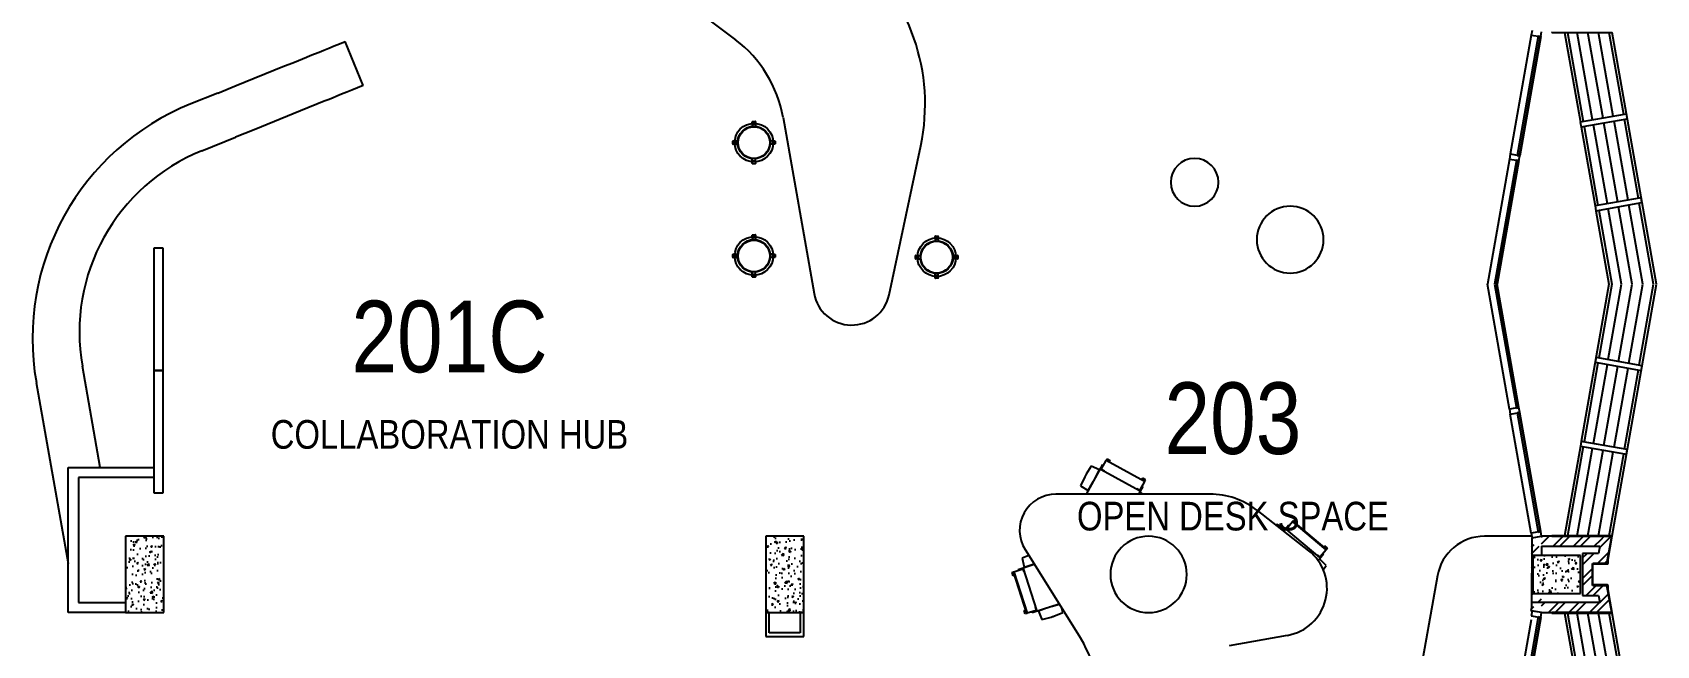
# Model space of a CAD drawing. Extents: x 6433 to 75181, y -2986 to 56414.
# Drawn here: x 31688 to 48688, y 25900 to 32319 of the extents above; entities that cross this region are included whole.
import ezdxf

# ---------------------------------------------------------------- set-up
doc = ezdxf.new("R2010")
doc.units = 0
doc.header["$MEASUREMENT"] = 0
for name, color, linetype in [('A-Column__Concrete', 7, 'CONTINUOUS'), ('A-Column__Steel', 4, 'CONTINUOUS'), ('A-Furniture', 252, 'CONTINUOUS'), ('A-Hatch__Brick', 2, 'CONTINUOUS'), ('A-Hatch__Concrete', 252, 'CONTINUOUS'), ('A-Joinery__Built-In', 2, 'CONTINUOUS'), ('A-Roof', 1, 'CONTINUOUS'), ('A-Text__Primary Room', 6, 'CONTINUOUS'), ('A-Wall__Brick', 6, 'CONTINUOUS'), ('A-Wall__Stud', 90, 'CONTINUOUS'), ('A-Window', 4, 'CONTINUOUS')]:
    doc.layers.add(name, color=color, linetype=linetype)
doc.styles.add('Arial Narrow', font='ARIALN.TTF', dxfattribs={"height": 750})
pattern_1 = [(50, (8381.06, 65736.02), (182.18467, -15.9391), [19.05, -209.55]), (355, (8381.06, 65736.02), (-35.2434, 191.05685), [15.24, -167.6406]), (100.45144, (8396.24, 65734.7), (146.94125, 175.11775), [16.19, -178.09024]), (46.1842, (8381.06, 65786.82), (271.079, -42.0423), [28.575, -314.325]), (96.63556, (8403.65, 65783.32), (237.4041, 247.4261), [24.285, -267.1356]), (351.18415, (8381.06, 65786.82), (237.4041, 247.4261), [22.86, -251.4597]), (21, (8406.46, 65774.12), (151.6144, -102.2652), [19.05, -209.55]), (326, (8406.46, 65774.12), (61.802, 184.18797), [15.24, -167.64]), (71.45144, (8419.1, 65765.6), (213.4164, 81.92277), [16.19, -178.08994]), (37.5, (8381.06, 65736.02), (3.0886, 84.55504), [0, -165.608, 0, -170.18, 0, -168.275]), (7.5, (8381.06, 65736.02), (66.81966, 100.18057), [0, -97.028, 0, -161.798, 0, -64.135]), (327.5, (8324.416, 65736.02), (135.590595, -5.72874), [0, -63.5, 0, -198.12, 0, -262.89]), (317.5, (8299.02, 65736.02), (148.12918, 25.4265), [0, -82.55, 0, -131.572, 0, -186.69])]
pattern_2 = [(45, (8381.06, 65736.02), (-107.76307, 107.76307), []), (45, (8452.9, 65736.02), (-107.76307, 107.76307), [])]

msp = doc.modelspace()

# ---------------------------------------------------------------- hatches: boundary and pattern name
at = {"layer": 'A-Hatch__Brick'}
h = msp.add_hatch(dxfattribs=at)
h.set_pattern_fill('ANSI32', color=256, scale=16, style=0)
h.set_pattern_definition(pattern_2)
h.paths.add_polyline_path([(47485, 26939), (47411, 26939), (47380, 27119), (47380, 26169), (47411, 26349), (47485, 26349), (47485, 26444), (47393, 26444), (47393, 26844), (47485, 26844)])
h = msp.add_hatch(dxfattribs=at)
h.set_pattern_fill('ANSI32', color=256, scale=16, style=0)
h.set_pattern_definition(pattern_2)
h.paths.add_polyline_path([(48113, 27044), (47485, 27044), (47485, 26939), (48094, 26939)])
h = msp.add_hatch(dxfattribs=at)
h.set_pattern_fill('ANSI32', color=256, scale=16, style=0)
h.set_pattern_definition(pattern_2)
h.paths.add_polyline_path([(48220, 27044), (48113, 27044), (48063, 26759), (48169, 26759), (48193, 26893)])
h = msp.add_hatch(dxfattribs=at)
h.set_pattern_fill('ANSI32', color=256, scale=16, style=0)
h.set_pattern_definition(pattern_2)
h.paths.add_polyline_path([(48018, 26759), (48018, 26864), (47913, 26864), (47913, 26529), (48018, 26529), (48018, 26642)])
h = msp.add_hatch(dxfattribs=at)
h.set_pattern_fill('ANSI32', color=256, scale=16, style=0)
h.set_pattern_definition(pattern_2)
h.paths.add_polyline_path([(48081, 26864), (48018, 26864), (48018, 26759), (48063, 26759)])
h = msp.add_hatch(dxfattribs=at)
h.set_pattern_fill('ANSI32', color=256, scale=16, style=0)
h.set_pattern_definition(pattern_2)
h.paths.add_polyline_path([(48081, 26424), (48063, 26529), (47913, 26529), (47913, 26424)])
h = msp.add_hatch(dxfattribs=at)
h.set_pattern_fill('ANSI32', color=256, scale=16, style=0)
h.set_pattern_definition(pattern_2)
h.paths.add_polyline_path([(48220, 26244), (48169, 26529), (48063, 26529), (48113, 26244)])
h = msp.add_hatch(dxfattribs=at)
h.set_pattern_fill('ANSI32', color=256, scale=16, style=0)
h.set_pattern_definition(pattern_2)
h.paths.add_polyline_path([(47380, 26296), (47374, 26263), (47380, 26262)])
h = msp.add_hatch(dxfattribs=at)
h.set_pattern_fill('ANSI32', color=256, scale=16, style=0)
h.set_pattern_definition(pattern_2)
h.paths.add_polyline_path([(48113, 26244), (48094, 26349), (47485, 26349), (47485, 26244), (48068, 26244)])
at = {"layer": 'A-Hatch__Concrete'}
h = msp.add_hatch(dxfattribs=at)
h.set_pattern_fill('AR-CONC', color=256, style=0)
h.set_pattern_definition(pattern_1)
h.paths.add_polyline_path([(33063, 27044), (32663, 27044), (32663, 26244), (33063, 26244), (33063, 26642)])
h = msp.add_hatch(dxfattribs=at)
h.set_pattern_fill('AR-CONC', color=256, style=0)
h.set_pattern_definition(pattern_1)
h.paths.add_polyline_path([(39763, 26642), (39763, 27044), (39363, 27044), (39363, 26244), (39763, 26244)])
h = msp.add_hatch(dxfattribs=at)
h.set_pattern_fill('AR-CONC', color=256, style=0)
h.set_pattern_definition(pattern_1)
h.paths.add_polyline_path([(47893, 26844), (47393, 26844), (47393, 26444), (47893, 26444)])

# ---------------------------------------------------------------- linework, layer by layer
at = {"layer": 'A-Column__Concrete'}
for p, q in [((33063, 27044), (32663, 27044)), ((32663, 27044), (32663, 26244)), ((33063, 26244), (33063, 27044)), ((39763, 27044), (39363, 27044)), ((39363, 27044), (39363, 26244)), ((39763, 26244), (39763, 27044)), ((47393, 26844), (47393, 26444)), ((47893, 26844), (47393, 26844)), ((47893, 26444), (47893, 26844)), ((47393, 26444), (47893, 26444)), ((32663, 26244), (33063, 26244)), ((39363, 26244), (39763, 26244))]:
    msp.add_line(p, q, dxfattribs=at)
at = {"layer": 'A-Column__Steel'}
for p, q in [((47591, 32324), (47591, 32319)), ((47591, 32319), (48225, 32319)), ((48225, 27049), (47591, 27049)), ((47591, 27049), (47591, 27044)), ((47591, 27044), (48220, 27044)), ((48220, 27044), (48178, 26805)), ((48183, 26805), (48225, 27049)), ((48018, 26749), (48018, 26539)), ((48023, 26539), (48023, 26749)), ((48173, 26759), (48028, 26759)), ((48028, 26754), (48173, 26754)), ((48178, 26805), (48178, 26764)), ((48183, 26764), (48183, 26805)), ((48173, 26534), (48028, 26534)), ((48028, 26529), (48173, 26529)), ((48178, 26524), (48178, 26483)), ((48183, 26483), (48183, 26524)), ((48178, 26483), (48220, 26244)), ((48225, 26239), (48183, 26483)), ((48220, 26244), (47591, 26244)), ((47591, 26244), (47591, 26239)), ((47591, 26239), (48225, 26239))]:
    msp.add_line(p, q, dxfattribs=at)
for centre, radius, start, end in [((48028, 26749), 10, 90, 180), ((48028, 26749), 5, 90, 180), ((48173, 26764), 10, 270, 0), ((48173, 26764), 5, 270, 0), ((48028, 26539), 10, 180, 270), ((48028, 26539), 5, 180, 270), ((48173, 26524), 10, 0, 90), ((48173, 26524), 5, 0, 90)]:
    msp.add_arc(centre, radius, start, end, dxfattribs=at)
at = {"layer": 'A-Furniture'}
for p, q in [((39223, 31367), (39223, 31383)), ((39223, 31356), (39223, 31336)), ((39226, 31387), (39254, 31387)), ((39226, 31386), (39254, 31386)), ((39226, 31359), (39254, 31359)), ((39257, 31383), (39257, 31367)), ((39257, 31356), (39257, 31336)), ((39019, 31152), (39019, 31180)), ((39020, 31152), (39020, 31180)), ((39023, 31183), (39039, 31183)), ((39039, 31149), (39023, 31149)), ((39047, 31152), (39047, 31180)), ((39050, 31183), (39070, 31183)), ((39050, 31149), (39070, 31149)), ((39430, 31183), (39410, 31183)), ((39430, 31149), (39410, 31149)), ((39434, 31180), (39434, 31152)), ((39442, 31183), (39458, 31183)), ((39458, 31149), (39442, 31149)), ((39461, 31180), (39461, 31152)), ((39461, 31180), (39461, 31152)), ((39223, 30976), (39223, 30996)), ((39223, 30948), (39223, 30965)), ((39254, 30973), (39226, 30973)), ((39254, 30945), (39226, 30945)), ((39254, 30945), (39226, 30945)), ((39257, 30976), (39257, 30996)), ((39257, 30965), (39257, 30948)), ((39223, 30181), (39223, 30197)), ((39223, 30169), (39223, 30149)), ((39226, 30200), (39254, 30200)), ((39226, 30200), (39254, 30200)), ((39226, 30172), (39254, 30172)), ((39257, 30197), (39257, 30181)), ((39257, 30169), (39257, 30149)), ((41136, 30167), (41136, 30183)), ((41136, 30156), (41136, 30136)), ((41139, 30187), (41167, 30187)), ((41139, 30186), (41167, 30186)), ((41139, 30159), (41167, 30159)), ((41170, 30183), (41170, 30167)), ((41170, 30156), (41170, 30136)), ((39019, 29965), (39019, 29993)), ((39020, 29965), (39020, 29993)), ((39023, 29996), (39039, 29996)), ((39039, 29962), (39023, 29962)), ((39047, 29965), (39047, 29993)), ((39050, 29996), (39070, 29996)), ((39050, 29962), (39070, 29962)), ((39430, 29996), (39410, 29996)), ((39430, 29962), (39410, 29962)), ((39434, 29993), (39434, 29965)), ((39442, 29996), (39458, 29996)), ((39458, 29962), (39442, 29962)), ((39461, 29993), (39461, 29965)), ((39461, 29993), (39461, 29965)), ((40932, 29952), (40932, 29980)), ((40932, 29952), (40932, 29980)), ((40935, 29983), (40951, 29983)), ((40951, 29949), (40935, 29949)), ((40960, 29952), (40960, 29980)), ((40963, 29983), (40983, 29983)), ((40963, 29949), (40983, 29949)), ((41343, 29983), (41323, 29983)), ((41343, 29949), (41323, 29949)), ((41346, 29980), (41346, 29952)), ((41354, 29983), (41370, 29983)), ((41370, 29949), (41354, 29949)), ((41373, 29980), (41373, 29952)), ((41374, 29980), (41374, 29952)), ((39223, 29789), (39223, 29809)), ((39223, 29762), (39223, 29778)), ((39254, 29786), (39226, 29786)), ((39254, 29759), (39226, 29759)), ((39254, 29758), (39226, 29758)), ((39257, 29789), (39257, 29809)), ((39257, 29778), (39257, 29762)), ((41136, 29776), (41136, 29796)), ((41136, 29749), (41136, 29765)), ((41167, 29773), (41139, 29773)), ((41170, 29776), (41170, 29796)), ((41170, 29765), (41170, 29749)), ((41167, 29746), (41139, 29746)), ((41167, 29745), (41139, 29745)), ((42771, 27777), (42718, 27693)), ((42722, 27485), (42891, 27795)), ((42857, 27739), (42771, 27777)), ((42816, 27659), (42857, 27739)), ((42874, 27742), (43276, 27522)), ((42877, 27747), (42908, 27729)), ((42878, 27749), (42926, 27836)), ((42891, 27795), (42900, 27790)), ((42926, 27836), (42928, 27840)), ((43327, 27617), (42926, 27836)), ((42928, 27840), (42936, 27856)), ((42928, 27840), (43330, 27621)), ((42928, 27840), (42960, 27823)), ((42936, 27856), (42968, 27838)), ((42968, 27838), (42960, 27823)), ((42703, 27665), (42660, 27573)), ((42660, 27573), (42737, 27524)), ((42737, 27524), (42784, 27602)), ((42840, 27704), (42839, 27705)), ((43247, 27545), (43279, 27527)), ((43310, 27566), (43266, 27485)), ((43327, 27617), (43280, 27530)), ((43298, 27638), (43306, 27653)), ((43330, 27621), (43298, 27638)), ((43302, 27571), (43310, 27566)), ((43338, 27636), (43306, 27653)), ((43330, 27621), (43327, 27617)), ((43338, 27636), (43330, 27621)), ((44013, 27485), (42401, 27485)), ((43283, 27507), (43270, 27485)), ((43315, 27485), (43283, 27507)), ((45047, 26893), (44506, 27316)), ((44879, 27197), (44882, 27201)), ((44882, 27201), (44893, 27214)), ((44882, 27201), (45233, 26906)), ((44882, 27201), (44910, 27177)), ((44893, 27214), (44921, 27191)), ((44716, 27169), (44706, 27159)), ((44793, 27115), (44716, 27169)), ((44781, 27100), (44793, 27115)), ((44783, 27099), (44838, 27164)), ((44810, 27115), (45161, 26820)), ((44814, 27119), (44841, 27096)), ((44816, 27121), (44879, 27197)), ((44838, 27164), (44846, 27157)), ((45230, 26903), (44879, 27197)), ((44921, 27191), (44910, 27177)), ((47380, 27044), (46887, 27044)), ((42079, 26904), (42661, 25973)), ((45230, 26903), (45166, 26827)), ((45196, 26862), (45203, 26857)), ((45206, 26930), (45217, 26943)), ((45233, 26906), (45206, 26930)), ((45244, 26920), (45217, 26943)), ((45233, 26906), (45230, 26903)), ((45244, 26920), (45233, 26906)), ((41960, 26673), (42054, 26703)), ((42007, 26697), (42174, 26751)), ((42010, 26689), (42007, 26697)), ((42118, 26841), (42047, 26814)), ((42047, 26814), (42068, 26722)), ((42068, 26670), (42057, 26704)), ((42203, 26270), (42062, 26706)), ((42068, 26722), (42154, 26747)), ((42106, 26733), (42106, 26732)), ((42106, 26732), (42107, 26730)), ((42146, 26743), (42145, 26744)), ((45137, 26848), (45165, 26824)), ((45203, 26857), (45146, 26788)), ((45164, 26804), (45148, 26785)), ((45231, 26737), (45164, 26804)), ((45198, 26693), (45231, 26737)), ((41939, 26666), (41956, 26671)), ((41939, 26666), (41950, 26631)), ((41967, 26637), (41950, 26631)), ((41956, 26671), (41960, 26673)), ((41956, 26671), (41967, 26637)), ((42096, 26235), (41956, 26671)), ((41960, 26673), (42101, 26237)), ((46395, 26632), (46139, 25202)), ((42069, 26265), (42085, 26270)), ((42080, 26230), (42069, 26265)), ((42096, 26235), (42080, 26230)), ((42096, 26235), (42085, 26270)), ((42101, 26237), (42096, 26235)), ((42195, 26267), (42101, 26237)), ((42154, 26243), (42151, 26253)), ((42435, 26334), (42154, 26243)), ((42198, 26268), (42187, 26303)), ((42302, 26290), (42218, 26261)), ((42218, 26261), (42254, 26174)), ((42254, 26274), (42255, 26273)), ((42254, 26174), (42350, 26198)), ((42438, 26329), (42365, 26310)), ((42381, 26208), (42475, 26245)), ((42475, 26245), (42464, 26287)), ((44218, 25900), (44825, 26007))]:
    msp.add_line(p, q, dxfattribs=at)
for centre, radius in [((39240, 31166), 202), ((39240, 31166), 171), ((39240, 31166), 166), ((39240, 29979), 202), ((39240, 29979), 171), ((39240, 29979), 166), ((41153, 29966), 202), ((41153, 29966), 171), ((41153, 29966), 166)]:
    msp.add_circle(centre, radius, dxfattribs=at)
for centre, radius, start, end in [((39226, 31384), 3.01, 90.1578, 180.1569), ((39226, 31383), 3.01, 90.1578, 180.1569), ((39226, 31356), 3.01, 90.1578, 180.1569), ((39254, 31384), 3.01, 359.8431, 89.8422), ((39254, 31383), 3.01, 359.8431, 89.8422), ((39254, 31356), 3.01, 359.8431, 89.8422), ((39022, 31180), 3.01, 89.8431, 179.8422), ((39022, 31152), 3.01, 180.1578, 270.1569), ((39023, 31180), 3.01, 89.8431, 179.8422), ((39023, 31152), 3.01, 180.1578, 270.1569), ((39050, 31180), 3.01, 89.8431, 179.8422), ((39050, 31152), 3.01, 180.1578, 270.1569), ((39430, 31180), 3.01, 0.1578, 90.1569), ((39430, 31152), 3.01, 269.8431, 359.8422), ((39458, 31180), 3.01, 0.1578, 90.1569), ((39458, 31180), 3.01, 0.1578, 90.1569), ((39458, 31152), 3.01, 269.8431, 359.8422), ((39458, 31152), 3.01, 269.8431, 359.8422), ((39226, 30976), 3.01, 179.8431, 269.8422), ((39226, 30948), 3.01, 179.8431, 269.8422), ((39226, 30948), 3.01, 179.8431, 269.8422), ((39254, 30976), 3.01, 270.1578, 0.1569), ((39254, 30948), 3.01, 270.1578, 0.1569), ((39254, 30948), 3.01, 270.1578, 0.1569), ((43853, 30750), 250, 90, 270), ((43853, 30750), 250, 90, 270), ((43853, 30750), 250, 90, 270), ((43853, 30750), 250, 90, 270), ((43853, 30750), 250, 90, 270), ((43853, 30750), 250, 90, 270), ((43853, 30750), 250, 270, 90), ((43853, 30750), 250, 270, 90), ((43853, 30750), 250, 270, 90), ((43853, 30750), 250, 270, 90), ((43853, 30750), 250, 270, 90), ((43853, 30750), 250, 270, 90), ((44853, 30150), 350, 90, 270), ((44853, 30150), 350, 90, 270), ((44853, 30150), 350, 90, 270), ((44853, 30150), 350, 90, 270), ((44853, 30150), 350, 90, 270), ((44853, 30150), 350, 90, 270), ((44853, 30150), 350, 270, 90), ((44853, 30150), 350, 270, 90), ((44853, 30150), 350, 270, 90), ((44853, 30150), 350, 270, 90), ((44853, 30150), 350, 270, 90), ((44853, 30150), 350, 270, 90), ((39226, 30197), 3.01, 90.1578, 180.1569), ((39226, 30197), 3.01, 90.1578, 180.1569), ((39226, 30169), 3.01, 90.1578, 180.1569), ((39254, 30197), 3.01, 359.8431, 89.8422), ((39254, 30197), 3.01, 359.8431, 89.8422), ((39254, 30169), 3.01, 359.8431, 89.8422), ((41139, 30184), 3.01, 90.1578, 180.1569), ((41139, 30183), 3.01, 90.1578, 180.1569), ((41139, 30156), 3.01, 90.1578, 180.1569), ((41167, 30184), 3.01, 359.8431, 89.8422), ((41167, 30183), 3.01, 359.8431, 89.8422), ((41167, 30156), 3.01, 359.8431, 89.8422), ((39022, 29993), 3.01, 89.8431, 179.8422), ((39022, 29965), 3.01, 180.1578, 270.1569), ((39023, 29993), 3.01, 89.8431, 179.8422), ((39023, 29965), 3.01, 180.1578, 270.1569), ((39050, 29993), 3.01, 89.8431, 179.8422), ((39050, 29965), 3.01, 180.1578, 270.1569), ((39430, 29993), 3.01, 0.1578, 90.1569), ((39430, 29965), 3.01, 269.8431, 359.8422), ((39458, 29993), 3.01, 0.1578, 90.1569), ((39458, 29993), 3.01, 0.1578, 90.1569), ((39458, 29965), 3.01, 269.8431, 359.8422), ((39458, 29965), 3.01, 269.8431, 359.8422), ((40935, 29980), 3.01, 89.8431, 179.8422), ((40935, 29980), 3.01, 89.8431, 179.8422), ((40935, 29952), 3.01, 180.1578, 270.1569), ((40935, 29952), 3.01, 180.1578, 270.1569), ((40963, 29980), 3.01, 89.8431, 179.8422), ((40963, 29952), 3.01, 180.1578, 270.1569), ((41343, 29980), 3.01, 0.1578, 90.1569), ((41343, 29952), 3.01, 269.8431, 359.8422), ((41370, 29980), 3.01, 0.1578, 90.1569), ((41370, 29952), 3.01, 269.8431, 359.8422), ((41371, 29980), 3.01, 0.1578, 90.1569), ((41371, 29952), 3.01, 269.8431, 359.8422), ((39226, 29789), 3.01, 179.8431, 269.8422), ((39226, 29762), 3.01, 179.8431, 269.8422), ((39226, 29761), 3.01, 179.8431, 269.8422), ((39254, 29789), 3.01, 270.1578, 0.1569), ((39254, 29762), 3.01, 270.1578, 0.1569), ((39254, 29761), 3.01, 270.1578, 0.1569), ((41139, 29776), 3.01, 179.8431, 269.8422), ((41167, 29776), 3.01, 270.1578, 0.1569), ((41139, 29749), 3.01, 179.8431, 269.8422), ((41139, 29748), 3.01, 179.8431, 269.8422), ((41167, 29749), 3.01, 270.1578, 0.1569), ((41167, 29748), 3.01, 270.1578, 0.1569), ((42933, 27558), 254, 147.789, 155.001), ((41958, 28103), 966, 328.7274, 332.6523), ((42401, 27105), 380, 90, 212), ((44013, 26685), 800, 52, 90), ((43371, 26644), 400, 90, 270), ((43371, 26644), 400, 270, 90), ((46887, 26544), 500, 90, 169.8492), ((44739, 26499), 500, 279.985, 52), ((41878, 27673), 966, 286.6427, 287.8183), ((42620, 25378), 966, 105.2789, 109.2037), ((42287, 26444), 254, 284.3404, 291.5524), ((41728, 25390), 1100, 292, 32)]:
    msp.add_arc(centre, radius, start, end, dxfattribs=at)
for points, knots in [([(42874, 27742), (42874, 27742), (42874, 27742), (42876, 27745), (42878, 27749)], [2.8535406, 2.8535406, 2.8535406, 2.8535406, 2.9205877, 3.1415927, 3.1415927, 3.1415927, 3.1415927]), ([(43280, 27530), (43278, 27526), (43276, 27523), (43276, 27522), (43276, 27522)], [-3.1415927, -3.1415927, -3.1415927, -3.1415927, -2.9205877, -2.8535406, -2.8535406, -2.8535406, -2.8535406]), ([(44810, 27115), (44810, 27115), (44811, 27115), (44813, 27118), (44816, 27121)], [2.8535406, 2.8535406, 2.8535406, 2.8535406, 2.9205877, 3.1415927, 3.1415927, 3.1415927, 3.1415927]), ([(42054, 26703), (42059, 26704), (42062, 26705), (42062, 26706), (42062, 26706)], [-3.1415927, -3.1415927, -3.1415927, -3.1415927, -2.9205877, -2.8535406, -2.8535406, -2.8535406, -2.8535406]), ([(45166, 26827), (45164, 26823), (45161, 26821), (45161, 26820), (45161, 26820)], [-3.1415927, -3.1415927, -3.1415927, -3.1415927, -2.9205877, -2.8535406, -2.8535406, -2.8535406, -2.8535406]), ([(42203, 26270), (42203, 26270), (42203, 26270), (42199, 26269), (42195, 26267)], [2.8535406, 2.8535406, 2.8535406, 2.8535406, 2.9205877, 3.1415927, 3.1415927, 3.1415927, 3.1415927])]:
    msp.add_open_spline(points, degree=3, knots=knots, dxfattribs=at)
at = {"layer": 'A-Joinery__Built-In'}
for p, q in [((38055, 32989), (39047, 32242)), ((35149, 31763), (34962, 32225)), ((33820, 31763), (34308, 31961)), ((34308, 31961), (34429, 32009)), ((34429, 32009), (34555, 32060)), ((33627, 31685), (33345, 31572)), ((33627, 31685), (33820, 31763)), ((34495, 31498), (34007, 31301)), ((34741, 31598), (34495, 31498)), ((34007, 31301), (33814, 31223)), ((39545, 31429), (39869, 29586)), ((33461, 31081), (33814, 31223)), ((40654, 29572), (40986, 31133)), ((32397, 27764), (32210, 28824)), ((31728, 28654), (32063, 26757))]:
    msp.add_line(p, q, dxfattribs=at)
for centre, radius, start, end in [((38932, 31569), 2100, 348, 112.7699), ((38264, 31204), 1300, 9.985, 53), ((34338, 29115), 2650, 112, 190), ((34229, 29180), 2050, 112, 190), ((40263, 29655), 400, 189.985, 348)]:
    msp.add_arc(centre, radius, start, end, dxfattribs=at)
for points in [[(34555, 32060), (34661, 32103), (34801, 32160), (34962, 32225)], [(35149, 31763), (34987, 31697), (34848, 31641), (34741, 31598)]]:
    msp.add_open_spline(points, degree=3, dxfattribs=at)
at = {"layer": 'A-Roof'}
for p, q in [((47726, 32319), (47891, 31380)), ((47756, 32319), (47921, 31385)), ((48019, 31403), (47858, 32319)), ((48128, 31422), (47970, 32319)), ((48236, 31441), (48081, 32319)), ((48345, 31460), (48194, 32319)), ((48688, 29684), (48224, 32319)), ((48372, 31465), (47889, 31380)), ((47889, 31380), (47898, 31331)), ((47898, 31331), (48380, 31415)), ((47900, 31331), (48046, 30502)), ((47929, 31336), (48075, 30507)), ((48174, 30524), (48028, 31353)), ((48282, 30543), (48136, 31372)), ((48390, 30562), (48245, 31392)), ((48500, 30582), (48354, 31411)), ((48527, 30587), (48045, 30502)), ((48045, 30502), (48053, 30452)), ((48053, 30452), (48536, 30537)), ((48054, 30453), (48190, 29684)), ((48084, 30458), (48220, 29684)), ((48322, 29684), (48182, 30475)), ((48433, 29684), (48291, 30494)), ((48545, 29684), (48399, 30513)), ((48658, 29684), (48508, 30532)), ((48536, 30537), (48527, 30587)), ((48190, 29684), (47900, 28037)), ((48220, 29684), (48084, 28910)), ((48182, 28893), (48322, 29684)), ((48224, 27049), (48688, 29684)), ((48291, 28874), (48433, 29684)), ((48399, 28855), (48545, 29684)), ((48508, 28835), (48658, 29684)), ((48055, 28915), (48046, 28866)), ((48537, 28830), (48055, 28915)), ((48075, 28861), (47929, 28032)), ((48028, 28015), (48174, 28844)), ((48046, 28866), (48529, 28781)), ((48136, 27995), (48282, 28824)), ((48245, 27976), (48390, 28805)), ((48354, 27957), (48500, 28786)), ((48529, 28781), (48537, 28830)), ((47891, 27988), (47726, 27049)), ((47921, 27983), (47756, 27049)), ((47858, 27049), (48019, 27965)), ((47899, 28037), (47891, 27988)), ((47891, 27988), (48373, 27903)), ((48382, 27952), (47899, 28037)), ((47970, 27049), (48128, 27946)), ((48081, 27049), (48236, 27927)), ((48194, 27049), (48345, 27908)), ((48373, 27903), (48382, 27952)), ((47726, 26239), (47891, 25300)), ((47756, 26239), (47921, 25305)), ((48019, 25323), (47858, 26239)), ((48128, 25342), (47970, 26239)), ((48236, 25361), (48081, 26239)), ((48345, 25380), (48194, 26239)), ((48688, 23604), (48224, 26239))]:
    msp.add_line(p, q, dxfattribs=at)
at = {"layer": 'A-Wall__Brick', "extrusion": (0, 0, -1)}
msp.add_line((47382, 27026), (47484, 27044), dxfattribs=at)
at = {"layer": 'A-Wall__Brick'}
for p, q in [((47484, 27044), (47485, 27044)), ((48220, 27044), (47485, 27044)), ((48169, 26759), (48220, 27044)), ((47382, 27026), (47380, 26296)), ((47485, 26939), (48094, 26939)), ((47485, 26939), (47485, 26844)), ((48081, 26864), (47913, 26864)), ((47913, 26864), (47913, 26424)), ((48094, 26939), (48081, 26864)), ((48018, 26529), (48018, 26759)), ((48018, 26759), (48169, 26759)), ((48169, 26529), (48018, 26529)), ((48220, 26244), (48169, 26529)), ((47913, 26424), (48081, 26424)), ((48081, 26424), (48094, 26349)), ((47380, 26296), (47374, 26263)), ((47374, 26263), (47380, 26262)), ((48094, 26349), (47380, 26349)), ((47484, 26244), (47380, 26262)), ((47485, 26244), (48220, 26244))]:
    msp.add_line(p, q, dxfattribs=at)
at = {"layer": 'A-Wall__Stud'}
for p, q in [((33057, 30060), (32957, 30060)), ((32957, 30060), (32957, 28780)), ((33057, 28780), (33057, 30060)), ((32957, 28780), (32957, 27500)), ((33057, 28780), (32957, 28780)), ((32957, 28780), (33057, 28780)), ((33057, 27500), (33057, 28780)), ((32063, 27764), (32957, 27764)), ((32063, 26246), (32063, 27764)), ((32957, 27659), (32168, 27659)), ((32168, 27659), (32168, 26351)), ((32957, 27500), (33057, 27500)), ((32168, 26351), (32663, 26351)), ((32663, 26246), (32063, 26246)), ((39401, 26244), (39363, 26244)), ((39363, 26244), (39363, 25996)), ((39401, 26034), (39401, 26244)), ((39725, 26244), (39725, 26034)), ((39763, 26244), (39725, 26244)), ((39763, 25996), (39763, 26244)), ((39725, 26034), (39401, 26034)), ((39363, 25996), (39763, 25996))]:
    msp.add_line(p, q, dxfattribs=at)
at = {"layer": 'A-Window', "extrusion": (0, 0, -1)}
for p, q in [((47386, 32341), (47377, 32292)), ((47476, 32275), (47484, 32324)), ((47377, 32292), (47476, 32275)), ((47157, 31044), (47149, 30994)), ((47149, 30994), (47247, 30977)), ((47256, 31026), (47157, 31044)), ((47247, 30977), (47256, 31026)), ((47247, 28391), (47149, 28373)), ((47256, 28341), (47247, 28391)), ((47149, 28373), (47157, 28324)), ((47157, 28324), (47256, 28341)), ((47476, 27093), (47377, 27076)), ((47377, 27076), (47386, 27027)), ((47484, 27044), (47476, 27093)), ((47386, 26261), (47377, 26212)), ((47377, 26212), (47476, 26195)), ((47484, 26244), (47386, 26261)), ((47476, 26195), (47484, 26244))]:
    msp.add_line(p, q, dxfattribs=at)
at = {"layer": 'A-Window'}
for p, q in [((47377, 32292), (47157, 31044)), ((47449, 32279), (47229, 31031)), ((47253, 31027), (47473, 32275)), ((47476, 32275), (47256, 31026)), ((47473, 32275), (47449, 32279)), ((47149, 30994), (46918, 29684)), ((47221, 30982), (46992, 29684)), ((47017, 29684), (47244, 30978)), ((47247, 30977), (47020, 29684)), ((47244, 30978), (47221, 30982)), ((47229, 31031), (47253, 31027)), ((47149, 28373), (46918, 29684)), ((46992, 29684), (47221, 28386)), ((47244, 28390), (47017, 29684)), ((47247, 28391), (47020, 29684)), ((47377, 27076), (47157, 28324)), ((47221, 28386), (47244, 28390)), ((47253, 28341), (47229, 28337)), ((47229, 28337), (47449, 27088)), ((47473, 27093), (47253, 28341)), ((47476, 27093), (47256, 28341)), ((47449, 27088), (47473, 27093)), ((47449, 26199), (47229, 24951)), ((47253, 24947), (47473, 26195)), ((47476, 26195), (47256, 24946)), ((47473, 26195), (47449, 26199)), ((47167, 24962), (47380, 26172))]:
    msp.add_line(p, q, dxfattribs=at)

# ---------------------------------------------------------------- texts
at = {"layer": 'A-Text__Primary Room', "char_height": 750, "width": 4376.07, "attachment_point": 2, "style": 'Arial Narrow'}
for s, insert in [('201C \\P{\\H0.4x;COLLABORATION HUB}', (36053, 29511)), ('203\\P{\\H0.4x;OPEN DESK SPACE}', (44254, 28655))]:
    msp.add_mtext(s, dxfattribs=dict(at, insert=insert))

doc.saveas('drawing.dxf')
